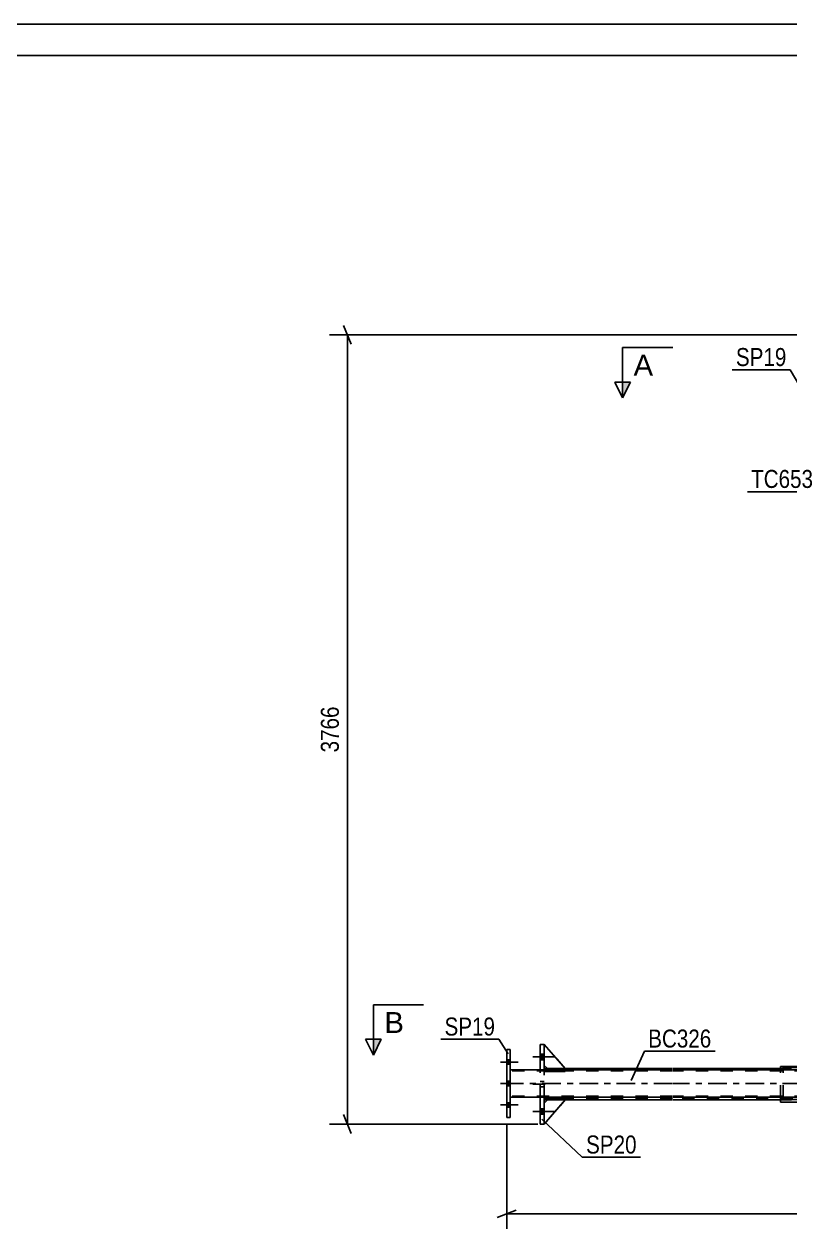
# Model space of a CAD drawing. Header units: millimetres. Extents: x -563 to 626, y -882 to -41.
# Drawn here: x 263.4 to 385.2, y -232.2 to -40.5 of the extents above; entities that cross this region are included whole.
import ezdxf

# ---------------------------------------------------------------- set-up
doc = ezdxf.new("R2010")
doc.units = ezdxf.units.MM
doc.linetypes.add('DXK_LINE_DOT2', pattern=[3.9198, 1.9599, -1.9599])
doc.linetypes.add('DXK_LINE_DOT3', pattern=[5.9187, 2.979, -0.9799, 0.9799, -0.9799])
doc.styles.add('Arial', font='ARIAL.TTF', dxfattribs={"height": 0.2})
doc.styles.add('Arial Narrow', font='ARIALN.TTF', dxfattribs={"height": 0.2})

# ---------------------------------------------------------------- blocks, each defined once
blk = doc.blocks.new('Unknown-761534688-1134')
at = {"color": 5, "linetype": 'Continuous'}
for p, q in [((626.16, -40.53), (-562.84, -40.53)), ((621.16, -45.53), (-557.84, -45.53))]:
    blk.add_line(p, q, dxfattribs=at)
blk = doc.blocks.new('Part-761534688-5733 - 5581')
at = {"color": 2, "linetype": 'Continuous'}
for p, q in [((391.71, -206.33), (383.7, -206.33)), ((383.7, -206.85), (383.7, -206.33)), ((401.12, -206.33), (395.25, -206.33)), ((401.12, -206.85), (401.12, -206.33)), ((383.7, -212), (383.7, -211.25)), ((401.12, -212), (383.7, -212)), ((401.12, -212), (401.12, -211.25))]:
    blk.add_line(p, q, dxfattribs=at)
at = {"color": 7, "linetype": 'DXK_LINE_DOT2'}
for p, q in [((383.7, -211.25), (383.7, -206.85)), ((395.25, -206.33), (391.71, -206.33)), ((401.12, -211.25), (401.12, -206.85))]:
    blk.add_line(p, q, dxfattribs=at)
blk = doc.blocks.new('Part-761534688-5797 - 5581')
at = {"color": 2, "linetype": 'Continuous'}
for p, q in [((391.64, -206.52), (384.12, -206.52)), ((384.12, -206.85), (384.12, -206.52)), ((400.67, -206.52), (395.19, -206.52)), ((400.67, -206.85), (400.67, -206.52)), ((384.12, -211.58), (384.12, -211.25)), ((400.67, -211.58), (384.12, -211.58)), ((400.67, -211.58), (400.67, -211.25))]:
    blk.add_line(p, q, dxfattribs=at)
at = {"color": 7, "linetype": 'DXK_LINE_DOT2'}
for p, q in [((384.12, -211.25), (384.12, -206.85)), ((395.19, -206.52), (391.64, -206.52)), ((400.67, -211.25), (400.67, -206.85))]:
    blk.add_line(p, q, dxfattribs=at)
blk = doc.blocks.new('Part-761534688-5700 - 5581')
at = {"color": 7, "linetype": 'DXK_LINE_DOT2'}
for p, q in [((349.46, -206.67), (346.13, -202.83)), ((346.13, -202.83), (346.13, -206.17)), ((346.13, -206.17), (346.63, -206.67)), ((346.63, -206.67), (349.46, -206.67))]:
    blk.add_line(p, q, dxfattribs=at)
blk = doc.blocks.new('Bolt-761534688-5642 - 5581')
at = {"linetype": 'Continuous'}
for points in [[(340.16, -205.27), (340.16, -206), (340.69, -206), (340.69, -205.27)], [(340.16, -205.27), (340.16, -206), (340.69, -206), (340.69, -205.27)], [(340.16, -205.27), (340.16, -206), (340.69, -206), (340.69, -205.27)], [(340.16, -208.68), (340.16, -209.42), (340.69, -209.42), (340.69, -208.68)], [(340.16, -208.68), (340.16, -209.42), (340.69, -209.42), (340.69, -208.68)], [(340.16, -212.1), (340.16, -212.83), (340.69, -212.83), (340.69, -212.1)], [(340.16, -212.1), (340.16, -212.83), (340.69, -212.83), (340.69, -212.1)], [(340.16, -212.1), (340.16, -212.83), (340.69, -212.83), (340.69, -212.1)]]:
    blk.add_hatch(color=1, dxfattribs=at).paths.add_polyline_path(points)
at = {"color": 1, "linetype": 'Continuous'}
for p, q in [((339.19, -205.63), (341.96, -205.63)), ((339.19, -205.63), (341.96, -205.63)), ((339.19, -205.63), (341.96, -205.63)), ((340.16, -205.27), (340.69, -205.27)), ((340.16, -205.27), (340.69, -205.27)), ((340.16, -205.27), (340.69, -205.27)), ((340.16, -206), (340.69, -206)), ((340.16, -206), (340.69, -206)), ((340.16, -206), (340.69, -206)), ((340.16, -208.68), (340.69, -208.68)), ((340.16, -208.68), (340.69, -208.68)), ((339.19, -209.05), (341.96, -209.05)), ((339.19, -209.05), (341.96, -209.05)), ((340.16, -209.42), (340.69, -209.42)), ((340.16, -209.42), (340.69, -209.42)), ((339.19, -212.47), (341.96, -212.47)), ((339.19, -212.47), (341.96, -212.47)), ((339.19, -212.47), (341.96, -212.47)), ((340.16, -212.1), (340.69, -212.1)), ((340.16, -212.1), (340.69, -212.1)), ((340.16, -212.1), (340.69, -212.1)), ((340.16, -212.83), (340.69, -212.83)), ((340.16, -212.83), (340.69, -212.83)), ((340.16, -212.83), (340.69, -212.83))]:
    blk.add_line(p, q, dxfattribs=at)
blk = doc.blocks.new('Bolt-761534688-5649 - 5581')
at = {"linetype": 'Continuous'}
for points in [[(345.46, -204.4), (345.46, -205.27), (346.13, -205.27), (346.13, -204.4)], [(345.46, -204.4), (345.46, -205.27), (346.13, -205.27), (346.13, -204.4)], [(345.46, -204.4), (345.46, -205.27), (346.13, -205.27), (346.13, -204.4)], [(345.46, -213.07), (345.46, -213.93), (346.13, -213.93), (346.13, -213.07)], [(345.46, -213.07), (345.46, -213.93), (346.13, -213.93), (346.13, -213.07)], [(345.46, -213.07), (345.46, -213.93), (346.13, -213.93), (346.13, -213.07)]]:
    blk.add_hatch(color=1, dxfattribs=at).paths.add_polyline_path(points)
at = {"color": 1, "linetype": 'Continuous'}
for p, q in [((344.3, -204.83), (347.8, -204.83)), ((344.3, -204.83), (347.8, -204.83)), ((344.3, -204.83), (347.8, -204.83)), ((345.46, -204.4), (346.13, -204.4)), ((345.46, -204.4), (346.13, -204.4)), ((345.46, -204.4), (346.13, -204.4)), ((345.46, -205.27), (346.13, -205.27)), ((345.46, -205.27), (346.13, -205.27)), ((345.46, -205.27), (346.13, -205.27)), ((344.3, -213.5), (347.8, -213.5)), ((344.3, -213.5), (347.8, -213.5)), ((344.3, -213.5), (347.8, -213.5)), ((345.46, -213.07), (346.13, -213.07)), ((345.46, -213.07), (346.13, -213.07)), ((345.46, -213.07), (346.13, -213.07)), ((345.46, -213.93), (346.13, -213.93)), ((345.46, -213.93), (346.13, -213.93)), ((345.46, -213.93), (346.13, -213.93))]:
    blk.add_line(p, q, dxfattribs=at)
at = {"color": 1, "linetype": 'DXK_LINE_DOT2'}
for p, q in [((345.46, -208.73), (346.13, -208.73)), ((345.46, -208.73), (346.13, -208.73)), ((344.3, -209.17), (347.8, -209.17)), ((344.3, -209.17), (347.8, -209.17)), ((345.46, -209.6), (346.13, -209.6)), ((345.46, -209.6), (346.13, -209.6))]:
    blk.add_line(p, q, dxfattribs=at)
blk = doc.blocks.new('Part-761534688-5808 - 5581')
at = {"color": 2, "linetype": 'Continuous'}
for p, q in [((346.13, -215.5), (349.46, -211.67)), ((346.63, -211.67), (346.13, -212.17)), ((349.46, -211.67), (346.63, -211.67))]:
    blk.add_line(p, q, dxfattribs=at)
at = {"color": 7, "linetype": 'DXK_LINE_DOT2'}
blk.add_line((346.13, -212.17), (346.13, -215.5), dxfattribs=at)
blk = doc.blocks.new('Part-761534688-5811 - 5581')
at = {"color": 7, "linetype": 'DXK_LINE_DOT2'}
for p, q in [((346.13, -215.5), (349.46, -211.67)), ((346.63, -211.67), (346.13, -212.17)), ((346.13, -212.17), (346.13, -215.5)), ((349.46, -211.67), (346.63, -211.67))]:
    blk.add_line(p, q, dxfattribs=at)
blk = doc.blocks.new('Part-761534688-5826 - 5581')
at = {"color": 2, "linetype": 'Continuous'}
for p, q in [((349.46, -206.67), (346.13, -202.83)), ((346.13, -206.17), (346.63, -206.67)), ((346.63, -206.67), (349.46, -206.67))]:
    blk.add_line(p, q, dxfattribs=at)
at = {"color": 7, "linetype": 'DXK_LINE_DOT2'}
blk.add_line((346.13, -202.83), (346.13, -206.17), dxfattribs=at)
blk = doc.blocks.new('Part-761534688-5962 - 5581')
at = {"color": 7, "linetype": 'DXK_LINE_DOT2'}
for p, q in [((349.46, -206.87), (346.13, -206.87)), ((346.13, -206.87), (346.13, -207.13)), ((346.63, -207.13), (346.63, -206.87)), ((349.46, -207.13), (349.46, -206.87)), ((346.13, -207.13), (349.46, -207.13))]:
    blk.add_line(p, q, dxfattribs=at)
blk = doc.blocks.new('Part-761534688-5859 - 5581')
at = {"color": 7, "linetype": 'DXK_LINE_DOT2'}
for p, q in [((349.46, -211.2), (346.13, -211.2)), ((346.13, -211.25), (346.13, -211.2)), ((346.63, -211.47), (346.63, -211.2)), ((349.46, -211.22), (349.46, -211.2)), ((349.46, -211.25), (349.46, -211.22))]:
    blk.add_line(p, q, dxfattribs=at)
at = {"color": 2, "linetype": 'Continuous'}
for p, q in [((346.13, -211.47), (346.13, -211.25)), ((349.46, -211.47), (346.13, -211.47)), ((349.46, -211.47), (349.46, -211.25))]:
    blk.add_line(p, q, dxfattribs=at)
blk = doc.blocks.new('Part-761534688-5863 - 5581')
at = {"color": 2, "linetype": 'Continuous'}
for p, q in [((346.63, -206.67), (346.13, -206.67)), ((366.53, -206.67), (349.46, -206.67)), ((383.7, -206.67), (366.63, -206.67)), ((454.11, -206.67), (401.12, -206.67)), ((511.71, -206.67), (472.07, -206.67)), ((515.05, -206.67), (514.55, -206.67)), ((346.63, -211.67), (346.13, -211.67)), ((366.53, -211.67), (349.46, -211.67)), ((383.7, -211.67), (366.63, -211.67)), ((454.11, -211.67), (401.12, -211.67)), ((511.71, -211.67), (472.07, -211.67)), ((515.05, -211.67), (514.55, -211.67))]:
    blk.add_line(p, q, dxfattribs=at)
at = {"color": 7, "linetype": 'DXK_LINE_DOT2'}
for p, q in [((346.13, -211.67), (346.13, -206.67)), ((366.53, -206.87), (346.13, -206.87)), ((349.46, -206.67), (346.63, -206.67)), ((515.05, -206.87), (366.63, -206.87)), ((401.12, -206.67), (383.7, -206.67)), ((472.07, -206.67), (454.11, -206.67)), ((514.55, -206.67), (511.71, -206.67)), ((515.05, -206.67), (515.05, -211.67)), ((366.53, -211.47), (346.13, -211.47)), ((349.46, -211.67), (346.63, -211.67)), ((515.05, -211.47), (366.63, -211.47)), ((401.12, -211.67), (383.7, -211.67)), ((472.07, -211.67), (454.11, -211.67)), ((514.55, -211.67), (511.71, -211.67))]:
    blk.add_line(p, q, dxfattribs=at)
blk = doc.blocks.new('Part-761534688-5868 - 5581')
at = {"color": 2, "linetype": 'Continuous'}
for p, q in [((366.53, -206.85), (340.69, -206.85)), ((517.23, -206.85), (366.63, -206.85)), ((366.53, -211.25), (340.69, -211.25)), ((517.23, -211.25), (366.63, -211.25))]:
    blk.add_line(p, q, dxfattribs=at)
at = {"color": 7, "linetype": 'DXK_LINE_DOT2'}
for p, q in [((340.69, -206.85), (340.69, -211.25)), ((517.23, -206.85), (517.23, -211.25)), ((366.53, -207.05), (340.69, -207.05)), ((517.23, -207.05), (366.63, -207.05)), ((366.53, -211.05), (340.69, -211.05)), ((517.23, -211.05), (366.63, -211.05))]:
    blk.add_line(p, q, dxfattribs=at)
at = {"color": 7, "linetype": 'DXK_LINE_DOT3'}
for p, q in [((366.53, -209.05), (340.69, -209.05)), ((517.23, -209.05), (366.63, -209.05))]:
    blk.add_line(p, q, dxfattribs=at)
blk = doc.blocks.new('Part-761534688-5885 - 5581')
at = {"color": 7, "linetype": 'DXK_LINE_DOT2'}
for p, q in [((346.13, -206.87), (349.46, -206.87)), ((346.13, -207.13), (346.13, -206.87)), ((346.63, -207.13), (346.63, -206.87)), ((349.46, -206.87), (349.46, -207.13)), ((349.46, -207.13), (346.13, -207.13))]:
    blk.add_line(p, q, dxfattribs=at)
blk = doc.blocks.new('Part-761534688-5893 - 5581')
at = {"color": 2, "linetype": 'Continuous'}
for p, q in [((340.16, -203.63), (340.69, -203.63)), ((340.16, -214.47), (340.16, -203.63)), ((340.69, -203.63), (340.69, -214.47)), ((340.69, -214.47), (340.16, -214.47))]:
    blk.add_line(p, q, dxfattribs=at)
blk = doc.blocks.new('Part-761534688-5904 - 5581')
at = {"color": 2, "linetype": 'Continuous'}
for p, q in [((346.13, -202.83), (345.46, -202.83)), ((345.46, -206.85), (345.46, -202.83)), ((346.13, -206.85), (346.13, -202.83)), ((345.46, -215.5), (345.46, -211.25)), ((346.13, -211.25), (346.13, -215.5)), ((346.13, -215.5), (345.46, -215.5))]:
    blk.add_line(p, q, dxfattribs=at)
at = {"color": 7, "linetype": 'DXK_LINE_DOT2'}
for p, q in [((345.46, -211.25), (345.46, -206.85)), ((346.13, -211.25), (346.13, -206.85))]:
    blk.add_line(p, q, dxfattribs=at)
blk = doc.blocks.new('Part-761534688-5941 - 5581')
at = {"color": 7, "linetype": 'DXK_LINE_DOT2'}
for p, q in [((349.46, -211.2), (346.13, -211.2)), ((346.13, -211.2), (346.13, -211.47)), ((346.13, -211.47), (349.46, -211.47)), ((346.63, -211.47), (346.63, -211.2)), ((349.46, -211.47), (349.46, -211.2))]:
    blk.add_line(p, q, dxfattribs=at)
blk = doc.blocks.new('StraightDimension-761534688-6015 - 5581')
at = {"color": 7, "linetype": 'Continuous'}
for p, q in [((546.96, -110.58), (546.96, -232.18)), ((340.16, -215.47), (340.16, -232.18)), ((341.66, -229.18), (338.66, -230.38)), ((340.16, -229.78), (546.96, -229.78)), ((545.46, -230.38), (548.46, -229.18))]:
    blk.add_line(p, q, dxfattribs=at)
at = {"color": 0}
blk.add_wipeout([(447.82, -229.03), (447.82, -224.83), (439.3, -224.83), (439.3, -229.03)], dxfattribs=at)
at = {"color": 3, "style": 'Arial Narrow'}
blk.add_text('6204', height=2.863, dxfattribs=at).set_placement((439.9, -228.43))
blk = doc.blocks.new('StraightDimension-761534688-22690 - 5581')
at = {"color": 7, "linetype": 'Continuous'}
for p, q in [((388.12, -89.95), (311.96, -89.95)), ((315.41, -91.45), (314.21, -88.45)), ((314.81, -215.5), (314.81, -89.95)), ((314.21, -214), (315.41, -217)), ((345.13, -215.5), (311.96, -215.5))]:
    blk.add_line(p, q, dxfattribs=at)
at = {"color": 0}
blk.add_wipeout([(314.06, -148.47), (309.86, -148.47), (309.86, -156.98), (314.06, -156.98)], dxfattribs=at)
at = {"color": 3, "style": 'Arial Narrow'}
blk.add_text('3766', height=2.863, rotation=90.0002, dxfattribs=at).set_placement((313.46, -156.38))
blk = doc.blocks.new('Mark-761534688-5688 - 5581')
at = {"color": 0}
blk.add_wipeout([(384.66, -94.92), (384.66, -91.92), (376.62, -91.92), (376.62, -94.92)], dxfattribs=at)
blk.add_wipeout([(384.66, -94.92), (384.66, -91.92), (376.62, -91.92), (376.62, -94.92)], dxfattribs=at)
at = {"color": 30, "linetype": 'Continuous'}
for p in [(376.02, -95.52), (387.49, -99.31)]:
    blk.add_line(p, (385.26, -95.52), dxfattribs=at)
at = {"color": 3, "style": 'Arial Narrow'}
blk.add_text('SP19', height=2.863, dxfattribs=at).set_placement((376.62, -94.92))
blk = doc.blocks.new('Mark-761534688-5900 - 5581')
at = {"color": 0}
blk.add_wipeout([(360.83, -220.19), (360.83, -217.19), (352.79, -217.19), (352.79, -220.19)], dxfattribs=at)
blk.add_wipeout([(360.83, -220.19), (360.83, -217.19), (352.79, -217.19), (352.79, -220.19)], dxfattribs=at)
at = {"color": 30, "linetype": 'Continuous'}
for p, q in [((345.74, -214.72), (352.19, -220.79)), ((352.19, -220.79), (361.43, -220.79))]:
    blk.add_line(p, q, dxfattribs=at)
at = {"color": 3, "style": 'Arial Narrow'}
blk.add_text('SP20', height=2.863, dxfattribs=at).set_placement((352.79, -220.19))
blk = doc.blocks.new('Mark-761534688-5864 - 5581')
at = {"color": 0}
blk.add_wipeout([(372.72, -203.33), (372.72, -200.33), (362.67, -200.33), (362.67, -203.33)], dxfattribs=at)
blk.add_wipeout([(372.72, -203.33), (372.72, -200.33), (362.67, -200.33), (362.67, -203.33)], dxfattribs=at)
at = {"color": 30, "linetype": 'Continuous'}
for p, q in [((359.96, -208.55), (362.07, -203.93)), ((362.07, -203.93), (373.32, -203.93))]:
    blk.add_line(p, q, dxfattribs=at)
at = {"color": 3, "style": 'Arial Narrow'}
blk.add_text('BC326', height=2.863, dxfattribs=at).set_placement((362.67, -203.33))
blk = doc.blocks.new('Mark-761534688-5869 - 5581')
at = {"color": 0}
blk.add_wipeout([(388.9, -114.31), (388.9, -111.31), (379.04, -111.31), (379.04, -114.31)], dxfattribs=at)
blk.add_wipeout([(388.9, -114.31), (388.9, -111.31), (379.04, -111.31), (379.04, -114.31)], dxfattribs=at)
at = {"color": 30, "linetype": 'Continuous'}
for p in [(394.61, -104.53), (378.44, -114.91)]:
    blk.add_line(p, (389.5, -114.91), dxfattribs=at)
at = {"color": 3, "style": 'Arial Narrow'}
blk.add_text('TC653', height=2.863, dxfattribs=at).set_placement((379.04, -114.31))
blk = doc.blocks.new('Mark-761534688-5889 - 5581')
at = {"color": 0}
blk.add_wipeout([(338.31, -201.42), (338.31, -198.42), (330.27, -198.42), (330.27, -201.42)], dxfattribs=at)
blk.add_wipeout([(338.31, -201.42), (338.31, -198.42), (330.27, -198.42), (330.27, -201.42)], dxfattribs=at)
at = {"color": 30, "linetype": 'Continuous'}
for p in [(329.67, -202.02), (340.39, -204.33)]:
    blk.add_line(p, (338.91, -202.02), dxfattribs=at)
at = {"color": 3, "style": 'Arial Narrow'}
blk.add_text('SP19', height=2.863, dxfattribs=at).set_placement((330.27, -201.42))
blk = doc.blocks.new('SectionMark-761534688-6025 - 5581')
at = {"linetype": 'Continuous'}
for points in [[(358.59, -97.46), (359.84, -97.46), (358.59, -99.96)], [(568.25, -97.46), (569.5, -97.46), (569.5, -99.96)]]:
    blk.add_hatch(color=6, dxfattribs=at).paths.add_polyline_path(points)
at = {"color": 6, "linetype": 'Continuous'}
for p, q in [((358.59, -91.96), (366.59, -91.96)), ((358.59, -91.96), (358.59, -99.96)), ((569.5, -91.96), (561.5, -91.96)), ((569.5, -91.96), (569.5, -99.96)), ((358.59, -99.96), (357.34, -97.46)), ((359.84, -97.46), (357.34, -97.46)), ((358.59, -99.96), (359.84, -97.46)), ((568.25, -97.46), (570.75, -97.46)), ((569.5, -99.96), (568.25, -97.46)), ((570.75, -97.46), (569.5, -99.96))]:
    blk.add_line(p, q, dxfattribs=at)
at = {"color": 0, "linetype": 'Continuous'}
for points in [[(363.45, -96.46), (363.45, -92.96), (360.34, -92.96), (360.34, -96.46)], [(567.75, -96.46), (567.75, -92.96), (564.64, -92.96), (564.64, -96.46)]]:
    blk.add_wipeout(points, dxfattribs=at)
at = {"color": 3, "linetype": 'Continuous', "style": 'Arial'}
for p in [(360.34, -96.46), (564.64, -96.46)]:
    blk.add_text('A', height=3.34, dxfattribs=at).set_placement(p)
blk = doc.blocks.new('SectionMark-761534688-6027 - 5581')
at = {"linetype": 'Continuous'}
for points in [[(318.95, -202.02), (320.2, -202.02), (318.95, -204.52)], [(537.83, -202.02), (539.08, -202.02), (539.08, -204.52)]]:
    blk.add_hatch(color=6, dxfattribs=at).paths.add_polyline_path(points)
at = {"color": 6, "linetype": 'Continuous'}
for p, q in [((318.95, -196.52), (326.95, -196.52)), ((318.95, -196.52), (318.95, -204.52)), ((539.08, -196.52), (531.08, -196.52)), ((539.08, -196.52), (539.08, -204.52)), ((318.95, -204.52), (317.7, -202.02)), ((320.2, -202.02), (317.7, -202.02)), ((318.95, -204.52), (320.2, -202.02)), ((537.83, -202.02), (540.33, -202.02)), ((539.08, -204.52), (537.83, -202.02)), ((540.33, -202.02), (539.08, -204.52))]:
    blk.add_line(p, q, dxfattribs=at)
at = {"color": 0, "linetype": 'Continuous'}
for points in [[(323.81, -201.02), (323.81, -197.52), (320.7, -197.52), (320.7, -201.02)], [(537.33, -201.02), (537.33, -197.52), (534.22, -197.52), (534.22, -201.02)]]:
    blk.add_wipeout(points, dxfattribs=at)
at = {"color": 3, "linetype": 'Continuous', "style": 'Arial'}
for p in [(320.7, -201.02), (534.22, -201.02)]:
    blk.add_text('B', height=3.34, dxfattribs=at).set_placement(p)

msp = doc.modelspace()

# ---------------------------------------------------------------- block references
for name in ['Unknown-761534688-1134', 'Part-761534688-5904 - 5581', 'Part-761534688-5700 - 5581', 'Part-761534688-5826 - 5581', 'Part-761534688-5893 - 5581', 'Bolt-761534688-5649 - 5581', 'Bolt-761534688-5642 - 5581', 'Part-761534688-5868 - 5581', 'Part-761534688-5863 - 5581', 'Part-761534688-5962 - 5581', 'Part-761534688-5885 - 5581', 'Part-761534688-5733 - 5581', 'Part-761534688-5797 - 5581', 'Part-761534688-5859 - 5581', 'Part-761534688-5941 - 5581', 'Part-761534688-5808 - 5581', 'Part-761534688-5811 - 5581']:
    msp.add_blockref(name, (0, 0))

# ---------------------------------------------------------------- next in the draw order: block references
msp.add_blockref('StraightDimension-761534688-6015 - 5581', (0, 0))

# ---------------------------------------------------------------- next in the draw order: block references
msp.add_blockref('StraightDimension-761534688-22690 - 5581', (0, 0))

# ---------------------------------------------------------------- next in the draw order: block references
for name in ['Mark-761534688-5688 - 5581', 'Mark-761534688-5869 - 5581', 'Mark-761534688-5889 - 5581', 'Mark-761534688-5864 - 5581', 'Mark-761534688-5900 - 5581']:
    msp.add_blockref(name, (0, 0))

# ---------------------------------------------------------------- next in the draw order: block references
for name in ['SectionMark-761534688-6025 - 5581', 'SectionMark-761534688-6027 - 5581']:
    msp.add_blockref(name, (0, 0))

doc.saveas('drawing.dxf')
